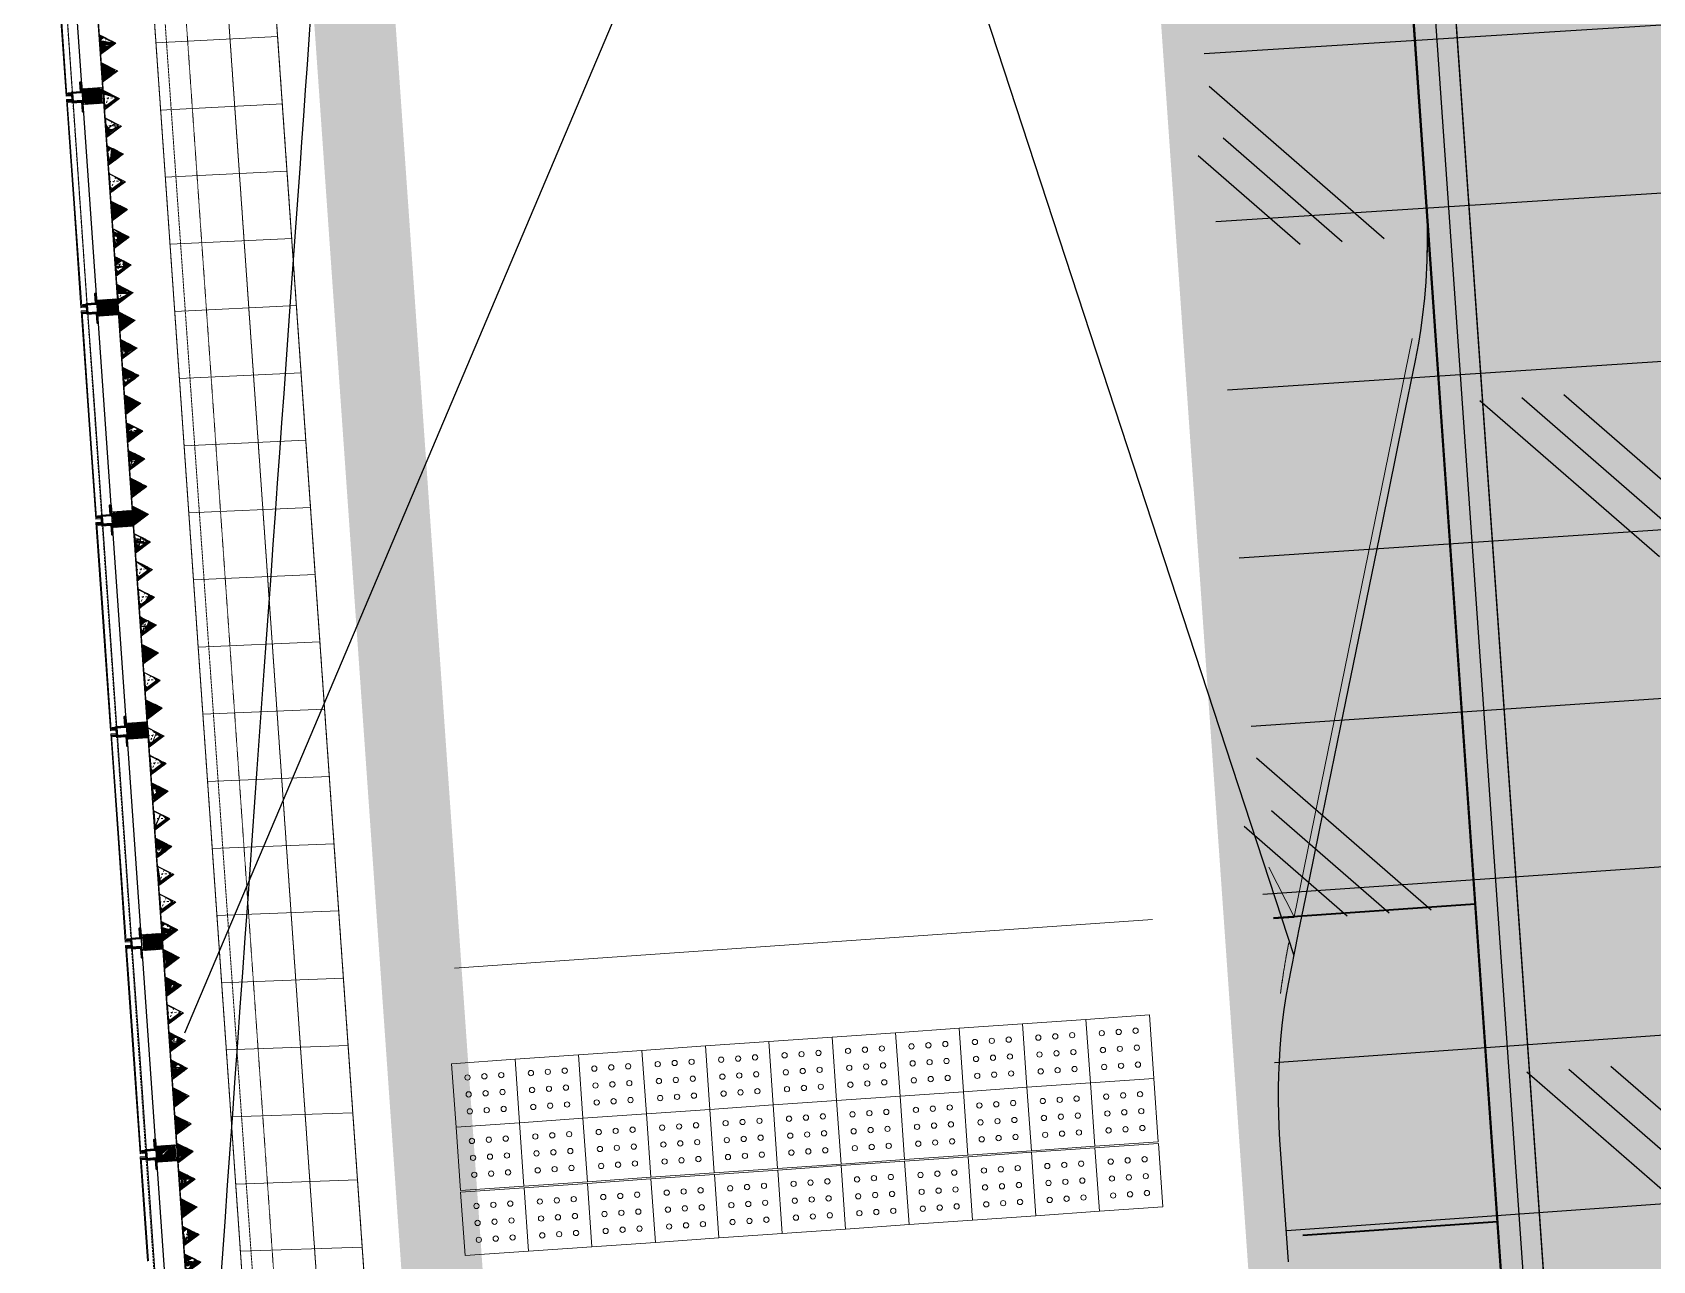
# Model space of a CAD drawing. Header units: millimetres. Extents: x 306 to 836129804, y -168137 to 818603917.
# Drawn here: x 834580252 to 834587896, y 818013509 to 818019302 of the extents above; entities that cross this region are included whole.
import ezdxf
from ezdxf.xclip import XClip

# ---------------------------------------------------------------- set-up
doc = ezdxf.new("R2010")
doc.units = ezdxf.units.MM
doc.header["$LTSCALE"] = 3
doc.header["$XCLIPFRAME"] = 0
for name, pattern in [('ACAD_ISO03W100', [30, 12, -18]), ('B0606', [0.7813, 0.39065, -0.39065]), ('B0701', [2.34375, 1.5625, -0.78125]), ('B0703', [4.6875, 3.125, -1.5625]), ('Dash', [6, 3, -3]), ('Dash2', [6, 3, -3]), ('DASHED', [0.75, 0.5, -0.25]), ('DIVIDE', [1.25, 0.5, -0.25, 0, -0.25, 0, -0.25])]:
    doc.linetypes.add(name, pattern=pattern)
for name, color, linetype in [('_ANCILIARY', 40, 'Continuous'), ('_ANCILIARY HATCH', 1, 'Continuous'), ('_base', 251, 'Continuous'), ('_DEV LINE', 96, 'DIVIDE'), ('_LTC', 251, 'Continuous'), ('_PARCEL BOUNDARY', 10, 'DASHED'), ('UAJ-90.0BOUN', 251, 'Continuous'), ('UAJ-90.5LAND', 251, 'Continuous')]:
    doc.layers.add(name, color=color, linetype=linetype)
for name, color, linetype, lineweight in [('A-DETL', 251, 'Continuous', 13), ('A-DETL-MBND', 251, 'Continuous', 13), ('A-FLOR', 251, 'Continuous', 13), ('Eva-New', 1, 'ACAD_ISO03W100', 18), ('Hatch (LTC&CB)', 252, 'Continuous', 35), ('UAJ-08META', 251, 'Continuous', 9), ('UAJ-21EXWA', 251, 'Continuous', 35), ('UAJ-21EXWA-a', 251, 'Continuous', 9), ('UAJ-21EXWA-c', 251, 'Continuous', 9), ('UAJ-21EXWA-z', 251, 'B0703', 9), ('UAJ-22INWA', 251, 'Continuous', 35), ('UAJ-22INWA-a', 251, 'Continuous', 13), ('UAJ-23FLOR-h', 251, 'Continuous', 9), ('UAJ-23FLOR-y', 251, 'B0701', 9), ('UAJ-23FLOR-z', 251, 'B0703', 9), ('UAJ-32INFR-h', 251, 'Continuous', 9), ('UAJ-43FLFI-a', 251, 'Continuous', 0)]:
    doc.layers.add(name, color=color, linetype=linetype, lineweight=lineweight)
doc.layers.get('UAJ-90.5LAND').off()
pattern_1 = [(45.00000000000012, (-109416.8442187309, -41196.64336895943), (-1.68379802270047, 1.683798022700463), []), (45.00000000000012, (-109415.7216861248, -41196.64336895943), (-1.68379802270047, 1.683798022700463), [])]

# ---------------------------------------------------------------- blocks, each defined once
blk = doc.blocks.new('SITE SLAB EDGE')
at = {"layer": 'A-DETL-MBND', "linetype": 'Continuous', "lineweight": 9, "elevation": 11000.75723334344}
blk.add_lwpolyline([(-1727.488911111024, -34412.49591845632), (-4612.471241841908, -27571.78250607301), (-6987.60138915258, -34412.40515638035)], dxfattribs=at)
at = {"layer": 'UAJ-21EXWA'}
for p, q in [((-871.1926684374921, -27572.41654061366), (-871.1930989047978, -53821.77033345087)), ((-871.2644458410796, -34412.48906993284, 11000.86035263917), (-6987.601382664754, -34412.53799154022, 11000.96030657922)), ((-6173.728758294834, -34412.69596355953), (-1727.51626485528, -34412.69596355953)), ((-1727.51626485528, -34412.69596355953), (-6173.728758294834, -34412.69596355953)), ((-6988.761447449797, -35912.49520204091, 11000.63408371194), (-871.2644704399863, -35912.49521362476, 11000.63408455885))]:
    blk.add_line(p, q, dxfattribs=at)
blk.add_lwpolyline([(-871.264764136984, -53821.77033344971), (-871.2643336696783, -27572.41648910224)], dxfattribs=at)
blk = doc.blocks.new('p32 uns')
at = {"layer": 'A-DETL', "lineweight": 18}
for p, q in [((462988.2816848755, -289422.768778801), (464566.6259381771, -311994.1485024691)), ((464766.1389267445, -311980.1971951723), (463187.7944978476, -289408.8174855709))]:
    blk.add_line(p, q, dxfattribs=at)
at = {"layer": 'A-FLOR', "lineweight": 9}
for p, q in [((462585.1566735506, -295933.7138842344), (463142.7760506868, -293206.1470900774)), ((462506.872928381, -296865.1688914299), (463508.9432036877, -311195.4414646626))]:
    blk.add_line(p, q, dxfattribs=at)
for centre, radius in [((465499.5650792122, -296655.8994702101), 2999.999999999935), ((465499.062849164, -296658.356102705), 3000.000000000007)]:
    blk.add_arc(centre, radius, 168.4457561747348, 184.0000018423673, dxfattribs=at)
at = {"layer": 'UAJ-21EXWA-z'}
blk.add_lwpolyline([(460999.1281325817, -260683.82777071), (462209.4676864147, -260599.1925843954), (463049.8073357344, -256672.1545351744), (484389.9326707125, -255178.3090640306), (484885.9685424566, -262271.952517271), (489864.1592447758, -261922.462420702), (492872.8974288702, -304949.42304492), (488433.0328344107, -315295.0559661388), (462895.8718012571, -317080.7882232666), (460775.8579591513, -286763.177806735), (462016.6950523853, -283227.6120804548), (460871.5294257402, -266850.980645299), (461292.7671718597, -264883.0616716146), (460999.1281325817, -260683.82777071)], dxfattribs=at)
at = {"layer": 'UAJ-90.0BOUN'}
blk.add_lwpolyline([(458551.6431707144, -254646.9136687517), (462043.122988224, -254401.8080494404), (489253.1335164309, -252491.6361941099), (493625.0210716724, -314979.2288246155), (466413.7763149738, -316882.0242781639), (462922.2849571705, -317126.9649215937), (458551.6431707144, -254646.9136687517)], dxfattribs=at)
at = {"linetype": 'Dash2', "lineweight": 13, "rotation": 4.000000000000001}
blk.add_blockref('SITE SLAB EDGE', (461907.9564732313, -261484.3400754929), dxfattribs=at)
blk = doc.blocks.new('GBP-P32-L00')
at = {"layer": 'UAJ-90.5LAND'}
blk.add_blockref('p32 uns', (834123619.6366563, 818311064.1160116), dxfattribs=at)
blk = doc.blocks.new('3A35X-MAGP-P-LD-00-0')
at = {"layer": '_base'}
blk.add_lwpolyline([(834591783.5735116, 817980082.2253003), (834591928.23176, 817980184.1910403, 0.04471725333651318), (834592011.4460499, 817980254.7613815, 0.06650079320827533), (834592104.6915565, 817980378.636483, 0.07123286827723115), (834592167.0155747, 817980539.2174459, 0.03848994526839398), (834592180.9467443, 817980630.7424377, -0.04013100211479748), (834592350.8948174, 817981940.6873479, -0.0031101165554704), (834592380.805786, 817982096.0953491, 0.08319405878780492), (834592386.2088763, 817982274.0277658, -0.001175287422186575), (834592382.8120791, 817982299.3592728), (834589787.9350833, 817996217.8215426, 0.04084783250147962), (834589233.0335257, 817998152.9967325), (834588859.8553, 817999185.2260199, -0.0205969728110917), (834588422.2292893, 818000535.7778711, -0.03996170129615863), (834588213.0684955, 818001653.0464637, -0.007154162740676726), (834588156.891641, 818002376.8978037), (834586791.6157055, 818021906.5994003), (834586592.1019949, 818021892.6612895), (834588135.5106741, 817999814.8448011, 0.02585367869501859), (834588239.9286013, 817999053.709157, 0.001642021958991318), (834588349.8605613, 817998461.4832885), (834588758.1866809, 817996281.7002935), (834588804.3629512, 817996035.1959748), (834591783.5735116, 817980082.2253003)], format="xyb", close=True, dxfattribs=at)
for points in [[(834586592.10265, 818021892.6519073), (834586815.4868925, 818018695.0722684), (834586824.0788225, 818018572.0887235), (834586828.217329, 818018510.5849028), (834586829.6967536, 818018484.5155132)], [(834580971.5776333, 818014582.8952436), (834583989.5757996, 818021710.715323), (834586202.753944, 818014948.59342)], [(834586825.0763595, 818018557.8074484), (834586827.9645282, 818018516.4654611)], [(834586827.9645282, 818018516.4654611), (834586831.406303, 818018443.8878725), (834586833.0889083, 818018371.2911073), (834586833.0143279, 818018298.7070004), (834586831.1845459, 818018226.1673868)], [(834586829.6967536, 818018484.5155132), (834586831.2568904, 818018449.0219511), (834586832.8595029, 818018387.4006745), (834586833.2293233, 818018321.9433355)], [(834586833.2293233, 818018321.9433355), (834586831.1845499, 818018226.1674963)], [(834586831.1845499, 818018226.1674963), (834586825.730961, 818018125.4999075), (834586819.2745782, 818018048.6163907)], [(834586819.2745782, 818018048.6163907), (834586808.9622439, 818017956.9437563), (834586800.601616, 818017896.512034), (834586791.0050131, 818017836.2645636)], [(834586791.0050131, 818017836.2645636), (834586775.880637, 818017754.0787897)], [(834586775.880637, 818017754.0787897), (834586718.3280058, 818017472.3479095), (834586619.5473585, 818016989.2082901), (834586421.9837388, 818016022.9297023), (834586323.2019258, 818015539.7904009), (834586273.8110727, 818015298.220739), (834586249.1163312, 818015177.4357668), (834586224.4177982, 818015056.6515778), (834586222.5038615, 818015047.2787561)], [(834586222.5038615, 818015047.2787561), (834586175.9507073, 818014814.9002923), (834586165.7137692, 818014754.1163633), (834586156.7653505, 818014693.1279051), (834586149.053075, 818014631.9717302), (834586142.6001656, 818014570.6698866), (834586137.4103743, 818014509.2480001), (834586133.4827513, 818014447.7325548), (834586130.8191773, 818014386.14946), (834586129.4215335, 818014324.5246257), (834586129.2909616, 818014262.8840346), (834586130.4268454, 818014201.2537605), (834586132.828431, 818014139.6598485), (834586136.4949635, 818014078.1283432)], [(834586136.4949635, 818014078.1283432), (834586176.6829101, 818013503.2565894)]]:
    blk.add_lwpolyline(points, dxfattribs=at)
blk.add_lwpolyline([(834589295.4903487, 817996127.1960361), (834588203.5903876, 818000788.4657425, -0.0373340828221), (834588076.8085691, 818002133.5877131), (834586695.9247639, 818021899.9143913)], format="xyb", dxfattribs=at)
blk = doc.blocks.new('TECT 1')
at = {"layer": 'UAJ-43FLFI-a'}
blk.add_lwpolyline([(-59076.78399813175, 46774.62326622009), (-58776.78399825096, 46774.62326622009), (-58776.78399825096, 46474.62326622009), (-59076.78399813175, 46474.62326622009)], close=True, dxfattribs=at)
for centre in [(-59006.7840025425, 46704.6232624054), (-58926.7840025425, 46704.62326622009), (-58846.78400290012, 46704.62326967716), (-59006.78399837017, 46624.6232625246), (-58926.78399825096, 46624.6232663393), (-58846.78399837017, 46624.62326967716), (-59006.78399443626, 46544.6232625246), (-58926.78399443626, 46544.62326622009), (-58846.78399443626, 46544.62326967716)]:
    blk.add_circle(centre, 12.49999988079071, dxfattribs=at)
blk = doc.blocks.new('*U1117')
at = {"layer": 'UAJ-43FLFI-a', "rotation": 180.0000000006504}
blk.add_blockref('TECT 1', (-58776.78399884701, 46474.62326550484), dxfattribs=at)
blk = doc.blocks.new('*U1118')
at = {"layer": 'UAJ-43FLFI-a', "color": 0, "linetype": 'ByBlock', "lineweight": -2, "transparency": 16777216}
for p, rotation in [((834585599.2136083, 818014213.2722422), 183.9987108964292), ((834584701.4045508, 818014150.5116156), 183.9987108974379), ((834585000.6742365, 818014171.4318246), 183.9987108964292), ((834585299.9439224, 818014192.3520334), 183.9987108964292), ((834583504.3258073, 818014066.8307804), 183.9987108964292), ((834583803.5954932, 818014087.7509892), 183.9987108964292), ((834584102.8651791, 818014108.671198), 183.9987108964292), ((834584402.1348649, 818014129.5914068), 183.9987108964292), ((834582606.5167499, 818014004.0701538), 183.9987108974379), ((834582905.7864357, 818014024.9903626), 183.9987108974379), ((834583205.0561216, 818014045.9105715), 183.9987108974379)]:
    blk.add_blockref('*U1117', p, dxfattribs=dict(at, rotation=rotation))
blk = doc.blocks.new('*U1120')
at = {"layer": 'UAJ-43FLFI-a', "rotation": 180.0000000006504}
for p in [(-58776.7839987716, 46474.62326551232), (-58776.78399867181, 46174.62326536152)]:
    blk.add_blockref('TECT 1', p, dxfattribs=at)
blk = doc.blocks.new('*U1121')
at = {"layer": 'UAJ-43FLFI-a', "color": 0, "linetype": 'ByBlock', "lineweight": -2, "transparency": 16777216, "rotation": 183.9987108891974}
for p in [(834584325.9445647, 818032426.8852423), (834583128.8658214, 818032343.2044072), (834583428.1355072, 818032364.124616), (834583727.405193, 818032385.0448247), (834584026.6748788, 818032405.9650335), (834581931.7870779, 818032259.523572), (834582231.0567638, 818032280.4437808), (834582530.3264496, 818032301.3639896), (834582829.5961355, 818032322.2841984), (834581333.2477063, 818032217.6831545), (834581632.5173922, 818032238.6033633)]:
    blk.add_blockref('*U1120', p, dxfattribs=at)
blk = doc.blocks.new('*U1563')
at = {"layer": 'UAJ-21EXWA'}
for points in [[(9085.000000238419, 241.000000371933), (9085.000000715256, 223.1525492811203), (9054, 223.152549161911), (9054.00000011921, 241.0000006103516), (9050, 241.0000007295609), (9050, 219.152549161911), (9089.000000715256, 219.152549161911), (9089.000000357628, 241.0000006103516)], [(10085.00000023842, 241.0000004184246), (10085.00000071526, 223.1525493276119), (10054, 223.1525492084026), (10054.00000011921, 241.0000006568432), (10050, 241.0000007760525), (10050, 219.1525492084026), (10089.00000071526, 219.1525492084026), (10089.00000035763, 241.0000006568432)], [(11085.00000023842, 241.0000004649162), (11085.00000071526, 223.1525493741036), (11054, 223.1525492548943), (11054.00000011921, 241.0000007033348), (11050, 241.0000008225441), (11050, 219.1525492548943), (11089.00000071526, 219.1525492548943), (11089.00000035763, 241.0000007033348)], [(12085.00000023842, 241.0000005114079), (12085.00000071526, 223.1525494205952), (12054, 223.1525493013859), (12054.00000011921, 241.0000007498265), (12050, 241.0000008690357), (12050, 219.1525493013859), (12089.00000071526, 219.1525493013859), (12089.00000035763, 241.0000007498265)], [(13085.00000023842, 241.0000005578995), (13085.00000071526, 223.1525494670868), (13054, 223.1525493478775), (13054.00000011921, 241.0000007963181), (13050, 241.0000009155274), (13050, 219.1525493478775), (13089.00000071526, 219.1525493478775), (13089.00000035763, 241.0000007963181)], [(14085.00000023842, 241.0000006043911), (14085.00000071526, 223.1525495135784), (14054, 223.1525493943691), (14054.00000011921, 241.0000008428097), (14050, 241.000000962019), (14050, 219.1525493943691), (14089.00000071526, 219.1525493943691), (14089.00000035763, 241.0000008428097)]]:
    blk.add_lwpolyline(points, close=True, dxfattribs=at)
for points in [[(9045.99999934445, 224.9575134613938), (9045.99999946366, 178.9575135806031), (8999.99999946366, 178.9575134613938), (8999.99999934445, 174.9575133421845), (9049.99999934445, 174.9575134613938), (9049.99999946366, 224.9575134613938), (9045.999999225241, 224.9575134613938)], [(9093.000000298125, 224.9575133421845), (9093.000000178916, 178.9575134613938), (9139.000000298125, 178.9575134613938), (9139.000000298125, 174.9575134613938), (9089.000000298125, 174.9575134613938), (9089.000000298125, 224.9575132229752), (9093.000000536544, 224.9575133421845)], [(10045.99999934445, 224.9575135078854), (10045.99999946366, 178.9575136270947), (9999.99999946366, 178.9575135078854), (9999.99999934445, 174.9575133886761), (10049.99999934445, 174.9575135078854), (10049.99999946366, 224.9575135078854), (10045.99999922524, 224.9575135078854)], [(10093.00000029813, 224.9575133886761), (10093.00000017892, 178.9575135078854), (10139.00000029813, 178.9575135078854), (10139.00000029813, 174.9575135078854), (10089.00000029813, 174.9575135078854), (10089.00000029813, 224.9575132694668), (10093.00000053654, 224.9575133886761)], [(11045.99999934445, 224.957513554377), (11045.99999946366, 178.9575136735863), (10999.99999946366, 178.957513554377), (10999.99999934445, 174.9575134351678), (11049.99999934445, 174.957513554377), (11049.99999946366, 224.957513554377), (11045.99999922524, 224.957513554377)], [(11093.00000029813, 224.9575134351678), (11093.00000017892, 178.957513554377), (11139.00000029813, 178.957513554377), (11139.00000029813, 174.957513554377), (11089.00000029813, 174.957513554377), (11089.00000029813, 224.9575133159585), (11093.00000053654, 224.9575134351678)], [(12045.99999934445, 224.9575136008687), (12045.99999946366, 178.957513720078), (11999.99999946366, 178.9575136008687), (11999.99999934445, 174.9575134816594), (12049.99999934445, 174.9575136008687), (12049.99999946366, 224.9575136008687), (12045.99999922524, 224.9575136008687)], [(12093.00000029813, 224.9575134816594), (12093.00000017892, 178.9575136008687), (12139.00000029813, 178.9575136008687), (12139.00000029813, 174.9575136008687), (12089.00000029813, 174.9575136008687), (12089.00000029813, 224.9575133624501), (12093.00000053654, 224.9575134816594)], [(13045.99999934445, 224.9575136473603), (13045.99999946366, 178.9575137665696), (12999.99999946366, 178.9575136473603), (12999.99999934445, 174.957513528151), (13049.99999934445, 174.9575136473603), (13049.99999946366, 224.9575136473603), (13045.99999922524, 224.9575136473603)], [(13093.00000029813, 224.957513528151), (13093.00000017892, 178.9575136473603), (13139.00000029813, 178.9575136473603), (13139.00000029813, 174.9575136473603), (13089.00000029813, 174.9575136473603), (13089.00000029813, 224.9575134089417), (13093.00000053654, 224.957513528151)], [(14045.99999934445, 224.9575136938519), (14045.99999946366, 178.9575138130612), (13999.99999946366, 178.9575136938519), (13999.99999934445, 174.9575135746426), (14049.99999934445, 174.9575136938519), (14049.99999946366, 224.9575136938519), (14045.99999922524, 224.9575136938519)], [(14093.00000029813, 224.9575135746426), (14093.00000017892, 178.9575136938519), (14139.00000029813, 178.9575136938519), (14139.00000029813, 174.9575136938519), (14089.00000029813, 174.9575136938519), (14089.00000029813, 224.9575134554333), (14093.00000053654, 224.9575135746426)]]:
    blk.add_lwpolyline(points, dxfattribs=at)
at = {"layer": 'UAJ-21EXWA-a'}
for points in [[(8569.500000357628, 250.0000044250488), (9062.000000476837, 250.0000004911423), (9062.000000238419, 224.1525492811203), (9058.000000238419, 224.1525494003296), (9058.000000238419, 246.0000007295609), (8569.500000357628, 246.0000043058396)], [(9569.500000357628, 250.0000041866303), (9077.000000476837, 250.000000371933), (9077.000000715256, 224.1525492811203), (9081.000000715256, 224.1525494003296), (9081.000000715256, 246.0000006103516), (9569.500000357628, 246.0000041866303)], [(9569.500000357628, 250.0000044715404), (10062.00000047684, 250.0000005376339), (10062.00000023842, 224.1525493276119), (10058.00000023842, 224.1525494468212), (10058.00000023842, 246.0000007760525), (9569.500000357628, 246.0000043523312)], [(10569.50000035763, 250.0000042331219), (10077.00000047684, 250.0000004184246), (10077.00000071526, 224.1525493276119), (10081.00000071526, 224.1525494468212), (10081.00000071526, 246.0000006568432), (10569.50000035763, 246.0000042331219)], [(10569.50000035763, 250.0000045180321), (11062.00000047684, 250.0000005841255), (11062.00000023842, 224.1525493741036), (11058.00000023842, 224.1525494933128), (11058.00000023842, 246.0000008225441), (10569.50000035763, 246.0000043988228)], [(11569.50000035763, 250.0000042796135), (11077.00000047684, 250.0000004649162), (11077.00000071526, 224.1525493741036), (11081.00000071526, 224.1525494933128), (11081.00000071526, 246.0000007033348), (11569.50000035763, 246.0000042796135)], [(11569.50000035763, 250.0000045645237), (12062.00000047684, 250.0000006306172), (12062.00000023842, 224.1525494205952), (12058.00000023842, 224.1525495398045), (12058.00000023842, 246.0000008690357), (11569.50000035763, 246.0000044453144)], [(12569.50000035763, 250.0000043261051), (12077.00000047684, 250.0000005114079), (12077.00000071526, 224.1525494205952), (12081.00000071526, 224.1525495398045), (12081.00000071526, 246.0000007498265), (12569.50000035763, 246.0000043261051)], [(12569.50000035763, 250.0000046110153), (13062.00000047684, 250.0000006771088), (13062.00000023842, 224.1525494670868), (13058.00000023842, 224.1525495862961), (13058.00000023842, 246.0000009155274), (12569.50000035763, 246.000004491806)], [(13569.50000035763, 250.0000043725967), (13077.00000047684, 250.0000005578995), (13077.00000071526, 224.1525494670868), (13081.00000071526, 224.1525495862961), (13081.00000071526, 246.0000007963181), (13569.50000035763, 246.0000043725967)], [(13569.50000035763, 250.000004657507), (14062.00000047684, 250.0000007236004), (14062.00000023842, 224.1525495135784), (14058.00000023842, 224.1525496327877), (14058.00000023842, 246.000000962019), (13569.50000035763, 246.0000045382977)], [(14569.50000035763, 250.0000044190884), (14077.00000047684, 250.0000006043911), (14077.00000071526, 224.1525495135784), (14081.00000071526, 224.1525496327877), (14081.00000071526, 246.0000008428097), (14569.50000035763, 246.0000044190884)]]:
    blk.add_lwpolyline(points, dxfattribs=at)
at = {"layer": 'UAJ-21EXWA-c'}
for points in [[(9050, 241.0000004911423), (9050, 246.0000007295609)], [(9089.000000357628, 241.0000006103516), (9089.00000011921, 246.0000006103516)], [(10050, 241.0000005376339), (10050, 246.0000007760525)], [(10089.00000035763, 241.0000006568432), (10089.00000011921, 246.0000006568432)], [(11050, 241.0000005841255), (11050, 246.0000008225441)], [(11089.00000035763, 241.0000007033348), (11089.00000011921, 246.0000007033348)], [(12050, 241.0000006306172), (12050, 246.0000008690357)], [(12089.00000035763, 241.0000007498265), (12089.00000011921, 246.0000007498265)], [(13050, 241.0000006771088), (13050, 246.0000009155274)], [(13089.00000035763, 241.0000007963181), (13089.00000011921, 246.0000007963181)], [(14050, 241.0000007236004), (14050, 246.000000962019)], [(14089.00000035763, 241.0000008428097), (14089.00000011921, 246.0000008428097)], [(8089.000000715256, 219.1525491154194), (8569.500000357628, 219.152549353838)], [(9050, 219.152549161911), (8569.500000476837, 219.152549161911)], [(9049.99999946366, 224.9575134613938), (9050, 219.152549161911)], [(9089.000000715256, 219.152549161911), (9089.000000298125, 224.9575132229752)], [(9089.000000715256, 219.152549161911), (9569.500000357628, 219.1525494003296)], [(10050, 219.1525492084026), (9569.500000476837, 219.1525492084026)], [(10049.99999946366, 224.9575135078854), (10050, 219.1525492084026)], [(10089.00000071526, 219.1525492084026), (10089.00000029813, 224.9575132694668)], [(10089.00000071526, 219.1525492084026), (10569.50000035763, 219.1525494468212)], [(11050, 219.1525492548943), (10569.50000047684, 219.1525492548943)], [(11049.99999946366, 224.957513554377), (11050, 219.1525492548943)], [(11089.00000071526, 219.1525492548943), (11089.00000029813, 224.9575133159585)], [(11089.00000071526, 219.1525492548943), (11569.50000035763, 219.1525494933128)], [(12050, 219.1525493013859), (11569.50000047684, 219.1525493013859)], [(12049.99999946366, 224.9575136008687), (12050, 219.1525493013859)], [(12089.00000071526, 219.1525493013859), (12089.00000029813, 224.9575133624501)], [(12089.00000071526, 219.1525493013859), (12569.50000035763, 219.1525495398045)], [(13050, 219.1525493478775), (12569.50000047684, 219.1525493478775)], [(13049.99999946366, 224.9575136473603), (13050, 219.1525493478775)], [(13089.00000071526, 219.1525493478775), (13089.00000029813, 224.9575134089417)], [(13089.00000071526, 219.1525493478775), (13569.50000035763, 219.1525495862961)], [(14050, 219.1525493943691), (13569.50000047684, 219.1525493943691)], [(14049.99999946366, 224.9575136938519), (14050, 219.1525493943691)], [(14089.00000071526, 219.1525493943691), (14089.00000029813, 224.9575134554333)], [(14089.00000071526, 219.1525493943691), (14569.50000035763, 219.1525496327877)]]:
    blk.add_lwpolyline(points, dxfattribs=at)
blk = doc.blocks.new('*U|REF31821679')
at = {"layer": 'UAJ-32INFR-h'}
h = blk.add_hatch(dxfattribs=at)
h.set_pattern_fill('STAAL', color=256, style=0)
h.set_pattern_definition([(45, (0, 0), (-4.999999779477807, 4.999999779477808), []), (45, (1.7, 0), (-4.999999779477807, 4.999999779477808), []), (45, (1.8, 0), (-4.999999779477807, 4.999999779477808), []), (45, (1.9, 0), (-4.999999779477807, 4.999999779477808), []), (45, (2, 0), (-4.999999779477807, 4.999999779477808), []), (45, (2.1, 0), (-4.999999779477807, 4.999999779477808), []), (45, (2.2, 0), (-4.999999779477807, 4.999999779477808), []), (45, (2.3, 0), (-4.999999779477807, 4.999999779477808), [])])
edge = h.paths.add_edge_path(flags=16)
edge.add_arc((-40.499999999995, -28), 1.5, 180, 394.9306585423736)
edge.add_line((-40.499999999995, -29.5), (40.500000000005, -29.49999999999909))
edge.add_arc((40.500000000005, -27.99999999999909), 1.5, 270, 360)
edge.add_line((42.000000000005, -27.99999999999909), (41.99999999999864, 28.00000000000182))
edge.add_arc((40.49999999999864, 28.00000000000182), 1.5, 0, 90)
edge.add_line((40.49999999999864, 29.50000000000182), (-40.50000000000136, 29.50000000000182))
edge.add_arc((-40.50000000000136, 28.00000000000182), 1.5, 90, 180)
edge.add_line((-42.00000000000136, 28.00000000000182), (-41.999999999995, -28))
edge = h.paths.add_edge_path()
edge.add_arc((-45.499999999995, -32.99999999999909), 4.5, 180, 270)
edge.add_line((-45.499999999995, -37.49999999999909), (45.500000000005, -37.49999999999909))
edge.add_arc((45.500000000005, -32.99999999999909), 4.5, 270, 360)
edge.add_line((50.000000000005, -32.99999999999909), (50.00000000000045, 33))
edge.add_arc((45.50000000000045, 33), 4.5, 0, 90)
edge.add_line((45.50000000000045, 37.5), (-45.49999999999955, 37.50000000000182))
edge.add_arc((-45.49999999999955, 33.00000000000182), 4.5, 90, 180)
edge.add_line((-49.99999999999955, 33.00000000000182), (-49.999999999995, -32.99999999999909))
at = {"layer": 'UAJ-22INWA-a', "lineweight": -2}
for p, q in [((-49.99999999999955, 33.00000000000182), (-49.999999999995, -32.99999999999909)), ((45.50000000000045, 37.5), (-45.49999999999955, 37.50000000000182)), ((-42.00000000000136, 28.00000000000182), (-41.999999999995, -28)), ((40.49999999999864, 29.50000000000182), (-40.50000000000136, 29.50000000000182)), ((42.000000000005, -27.99999999999909), (41.99999999999864, 28.00000000000182)), ((50.000000000005, -32.99999999999909), (50.00000000000045, 33)), ((-45.499999999995, -37.49999999999909), (45.500000000005, -37.49999999999909)), ((-40.499999999995, -29.5), (40.500000000005, -29.49999999999909))]:
    blk.add_line(p, q, dxfattribs=at)
for centre, radius, start, end in [((-45.49999999999955, 33.00000000000182), 4.5, 90, 180), ((-40.50000000000136, 28.00000000000182), 1.5, 90, 180), ((40.49999999999864, 28.00000000000182), 1.5, 0, 90), ((45.50000000000045, 33), 4.5, 0, 90), ((-45.499999999995, -32.99999999999909), 4.5, 180, 270), ((-40.499999999995, -28), 1.5, 180, 34.93065854237359), ((40.500000000005, -27.99999999999909), 1.5, 270, 0), ((45.500000000005, -32.99999999999909), 4.5, 270, 0)]:
    blk.add_arc(centre, radius, start, end, dxfattribs=at)
blk = doc.blocks.new('*U2899')
at = {"layer": 'UAJ-08META', "rotation": 90.00000001114431}
blk.add_blockref('*U|REF31821679', (67.54939053738819, 50.00000004808722), dxfattribs=at)
blk = doc.blocks.new('*U2898')
at = {"layer": '_LTC', "linetype": 'ByBlock', "lineweight": -2, "transparency": 16777216, "rotation": 273.9989084043776}
for p in [(834580482.7214379, 818019066.3676383), (834580552.4589062, 818018068.8022593), (834580622.1963744, 818017071.2368802), (834580691.9338425, 818016073.6715012), (834580761.6713108, 818015076.106122), (834580831.408779, 818014078.540743)]:
    blk.add_blockref('*U2899', p, dxfattribs=at)
blk = doc.blocks.new('21_UNS-EXWA-Facade Triangle Extrusion')
at = {"layer": 'UAJ-08META'}
h = blk.add_hatch(dxfattribs=at)
h.set_pattern_fill('ANSI32', color=256, scale=0.25, angle=-3.998908525866516)
h.set_pattern_definition(pattern_1)
edge = h.paths.add_edge_path()
edge.add_line((-75.01259005069733, -47.16361486911774), (-67.87473440170288, -33.6935887336731))
edge.add_line((-67.87473440170288, -33.6935887336731), (-65.25258207321167, -37.77321720123291))
edge.add_line((-65.25258207321167, -37.77321720123291), (-63.57014775276184, -36.69184410572052))
edge.add_line((-63.57014775276184, -36.69184410572052), (-66.191903591156, -32.612832903862))
edge.add_line((-66.191903591156, -32.612832903862), (-64.50235915184021, -31.54252290725708))
edge.add_line((-64.50235915184021, -31.54252290725708), (-61.88771343231201, -35.61047101020813))
edge.add_line((-61.88771343231201, -35.61047101020813), (-60.20527946949005, -34.5290983915329))
edge.add_line((-60.20527946949005, -34.5290983915329), (-62.82474744319916, -30.45036041736603))
edge.add_line((-62.82474744319916, -30.45036041736603), (-20.0749454498291, -2.995363593101501))
edge.add_line((-20.0749454498291, -2.995363593101501), (-17.46405339241028, -7.057471752166748))
edge.add_line((-17.46405339241028, -7.057471752166748), (-15.78161954879761, -5.976099371910095))
edge.add_line((-15.78161954879761, -5.976099371910095), (-18.39626514911652, -1.908150553703308))
edge.add_line((-18.39626514911652, -1.908150553703308), (-16.71758425235748, -0.8209383487701416))
edge.add_line((-16.71758425235748, -0.8209383487701416), (-14.09918510913849, -4.894726157188416))
edge.add_line((-14.09918510913849, -4.894726157188416), (-12.41675090789795, -3.813353180885315))
edge.add_line((-12.41675090789795, -3.813353180885315), (-15.0389039516449, 0.2662745714187622))
edge.add_line((-15.0389039516449, 0.2662745714187622), (-0.8188365697860718, 0.4905227422714233))
edge.add_line((-0.8188365697860718, 0.4905227422714233), (-71.2157564163208, 42.66169381141663))
edge.add_arc((-72.50049510525452, 40.51706179758747), 2.499999994716807, 59.07634435006711, 179.9920953721348)
edge.add_line((-75.0004950761795, 40.51740670204163), (-75.01273441314697, -48.20710110664368))
edge.add_line((-75.01273441314697, -48.20710110664368), (-75.01259005069733, -47.16361486911774))
edge = h.paths.add_edge_path(flags=16)
edge.add_line((-68.6583776473999, -31.22540402412415), (-16.1267796754837, 2.53891122341156))
edge.add_arc((-17.47850388801287, 4.641966418766378), 2.499999900289295, 302.7306025113452, 419.0763484705993)
edge.add_line((-16.19376540184021, 6.786598443984985), (-72.5004950761795, 40.51706194877625))
edge.add_line((-72.5004950761795, 40.51706194877625), (-72.51010143756866, -29.12200355529785))
edge.add_arc((-70.0101015365577, -29.12234859176267), 2.499999924820999, 179.9920923464523, 302.7305933400276)
h = blk.add_hatch(dxfattribs=at)
h.set_pattern_fill('ANSI32', color=256, scale=0.25, angle=-3.998908525866516)
h.set_pattern_definition(pattern_1)
h.paths.add_polyline_path([(-62.61064434051514, -37.26119458675385), (-65.49787187576294, -32.76788723468781), (-64.65470325946808, -32.23022532463074), (-61.76762568950653, -36.72203266620636), (-14.82031857967377, -6.546976327896118), (-17.70624601840973, -2.056959748268127), (-16.86690068244934, -1.513350248336792), (-13.97909653186798, -6.006286859512329), (-4.745509028434753, -0.07146263122558594), (0, 0), (-75.01273441314697, -48.20710110664368), (-72.51210236549377, -43.62797057628632), (-62.60884714126587, -37.26272201538086)])
for points in [[(-75.01259005069733, -47.16361486911774), (-67.87473440170288, -33.6935887336731), (-65.25258207321167, -37.77321720123291), (-63.57014775276184, -36.69184410572052), (-66.191903591156, -32.612832903862), (-64.50235915184021, -31.54252290725708), (-61.88771343231201, -35.61047101020813), (-60.20527946949005, -34.5290983915329), (-62.82474744319916, -30.45036041736603), (-20.0749454498291, -2.995363593101501), (-17.46405339241028, -7.057471752166748), (-15.78161954879761, -5.976099371910095), (-18.39626514911652, -1.908150553703308), (-16.71758425235748, -0.8209383487701416), (-14.09918510913849, -4.894726157188416), (-12.41675090789795, -3.813353180885315), (-15.0389039516449, 0.2662745714187622), (-0.8188365697860718, 0.4905227422714233), (-71.2157564163208, 42.66169381141663, 0.5826902400280833), (-75.0004950761795, 40.51740670204163), (-75.01273441314697, -48.20710110664368)], [(-68.6583776473999, -31.22540402412415), (-16.1267796754837, 2.53891122341156, 0.5562828354535237), (-16.19376540184021, 6.786598443984985), (-72.5004950761795, 40.51706194877625), (-72.51010143756866, -29.12200355529785, 0.593393664896227)]]:
    blk.add_lwpolyline(points, format="xyb", close=True, dxfattribs=at)
blk.add_lwpolyline([(-62.61064434051514, -37.26119458675385), (-65.49787187576294, -32.76788723468781), (-64.65470325946808, -32.23022532463074), (-61.76762568950653, -36.72203266620636), (-14.82031857967377, -6.546976327896118), (-17.70624601840973, -2.056959748268127), (-16.86690068244934, -1.513350248336792), (-13.97909653186798, -6.006286859512329), (-4.745509028434753, -0.07146263122558594), (0, 0), (-75.01273441314697, -48.20710110664368), (-72.51210236549377, -43.62797057628632), (-62.60884714126587, -37.26272201538086)], close=True, dxfattribs=at)
at = {"layer": 'UAJ-08META', "linetype": 'Dash'}
for points in [[(-14.97881484031677, 4.68138599395752), (-72.50529825687408, 5.697529196739197)], [(-71.2083113193512, -31.31649792194366), (-44.34713017940521, 23.65182995796204)]]:
    blk.add_lwpolyline(points, dxfattribs=at)
at = {"layer": 'UAJ-08META'}
blk.add_lwpolyline([(-18.12446212768555, -2.327821254730225), (-18.12287628650665, -2.326794028282166)], dxfattribs=at)
blk = doc.blocks.new('*U2901')
at = {"rotation": 90.00791386077486}
blk.add_blockref('21_UNS-EXWA-Facade Triangle Extrusion', (2.295247900369452e-07, -1.355457278356874e-07), dxfattribs=at)
blk = doc.blocks.new('*U2900')
at = {"layer": '_LTC', "linetype": 'ByBlock', "lineweight": -2, "transparency": 16777216, "rotation": 273.998908396004}
for p in [(834580645.1994425, 818019251.5990541), (834580654.3350508, 818019120.9179894), (834580663.4706591, 818018990.2369248), (834580672.6062675, 818018859.55586), (834580681.7418758, 818018728.8747954), (834580690.8774841, 818018598.1937308), (834580700.0130924, 818018467.5126661), (834580709.1487007, 818018336.8316015), (834580718.284309, 818018206.1505368), (834580727.4199173, 818018075.4694722), (834580736.5555257, 818017944.7884074), (834580745.691134, 818017814.1073428), (834580754.8267423, 818017683.4262781), (834580763.9623506, 818017552.7452135), (834580773.0979589, 818017422.0641488), (834580782.2335672, 818017291.3830842), (834580791.3691756, 818017160.7020196), (834580800.5047839, 818017030.0209548), (834580809.6403922, 818016899.3398902), (834580818.7760005, 818016768.6588255), (834580827.9116088, 818016637.9777609), (834580837.0472171, 818016507.2966962), (834580846.1828254, 818016376.6156316), (834580855.3184338, 818016245.9345669), (834580864.4540421, 818016115.2535022), (834580873.5896504, 818015984.5724375), (834580882.7252587, 818015853.8913729), (834580891.860867, 818015723.2103082), (834580900.9964753, 818015592.5292436), (834580910.1320837, 818015461.848179), (834580919.267692, 818015331.1671143), (834580928.4033003, 818015200.4860497), (834580937.5389086, 818015069.8049849), (834580946.6745169, 818014939.1239203), (834580955.8101252, 818014808.4428556), (834580964.9457335, 818014677.761791), (834580974.0813419, 818014547.0807263), (834580983.2169502, 818014416.3996617), (834580992.3525585, 818014285.7185969), (834581001.4881668, 818014155.0375323), (834581010.6237751, 818014024.3564677), (834581019.7593834, 818013893.675403), (834581028.8949918, 818013762.9943384), (834581038.0306001, 818013632.3132737), (834581047.1662084, 818013501.6322091)]:
    blk.add_blockref('*U2901', p, dxfattribs=at)
blk = doc.blocks.new('FAC-00-0')
at = {"layer": '_LTC'}
for points in [[(834580346.3223271, 818021017.5001332), (834581481.0481629, 818004768.9158247)], [(834580451.1945491, 818020951.2535303), (834581583.6041774, 818004752.6068808)]]:
    blk.add_lwpolyline(points, dxfattribs=at)
blk.add_lwpolyline([(834581387.0943224, 818003552.0554934, 0.1139351531666396), (834581581.6652867, 818004780.3838959), (834580446.0788555, 818021024.4738792)], format="xyb", dxfattribs=at)
blk.add_rational_spline([(834580077.3900777, 818035997.4791214), (834580437.0917654, 818034054.3349081), (834580602.4700614, 818033161.329403), (834580767.8483574, 818032268.323898), (834580949.9611539, 818031284.955718), (834581075.8892046, 818030294.4452341), (834581145.6328331, 818029296.7917677), (834581335.3021821, 818026583.6509713), (834581524.9715308, 818023870.5101748), (834581703.4389249, 818021317.6086571), (834581706.0106146, 818021280.8216103), (834581708.5823042, 818021244.0345637), (834581711.1539938, 818021207.247517), (834581713.1965545, 818021178.0295397), (834581693.9806505, 818021155.9249865), (834581664.7626766, 818021153.8823801), (834581299.0753304, 818021128.3174726), (834580933.3879842, 818021102.7525649), (834580567.7006379, 818021077.1876572), (834580554.2949414, 818021076.2509816), (834580542.2681971, 818021070.25536), (834580533.4514505, 818021060.1136129), (834580524.6347041, 818021049.9718657), (834580520.3702859, 818021037.2280517), (834580521.3074443, 818021023.822389), (834580899.6991928, 818015611.086328), (834581278.0909414, 818010198.3502669), (834581656.48269, 818004785.6142058), (834581686.6616603, 818004353.9166318), (834581619.0548282, 818003926.4790552), (834581457.1207048, 818003525.1675733), (834581156.5955538, 818002700.4971138), (834580856.0704025, 818001875.8266542), (834580555.5452513, 818001051.1561946), (834580428.5667853, 818000714.2497276), (834580305.2916387, 818000375.9706471), (834580185.7346454, 818000036.3596587)], [1, 1, 1, 1, 1, 1, 1, 1, 1, 1, 1, 1, 1, 0.8047382231132746, 0.8047382231132746, 0.9999999999999999, 1, 1, 1, 0.9492507227563662, 0.9492507227563662, 0.9999999999999999, 0.9492507227563663, 0.9492507227563663, 1, 1, 1, 1, 0.9829479213520105, 0.9829479213520105, 1, 1, 1, 1, 0.9999598891676805, 0.9999598891676805, 1], degree=3, knots=[0, 0, 0, 0, 2724.56956517957, 2724.56956517957, 2724.56956517957, 5723.230185049491, 5723.230185049491, 5723.230185049491, 13882.51734683393, 13882.51734683393, 13882.51734683393, 13883.51734683393, 13883.51734683393, 13883.51734683393, 13885.08814159524, 13885.08814159524, 13885.08814159524, 13886.08814159524, 13886.08814159524, 13886.08814159524, 13886.87355778052, 13886.87355778052, 13886.87355778052, 13887.65897396581, 13887.65897396581, 13887.65897396581, 13888.65897396581, 13888.65897396581, 13888.65897396581, 13889.11229864333, 13889.11229864333, 13889.11229864333, 13890.11229864333, 13890.11229864333, 13890.11229864333, 13890.13423798732, 13890.13423798732, 13890.13423798732, 13890.13423798732], dxfattribs=at)
for name in ['*U2900', '*U2898']:
    blk.add_blockref(name, (0, 0), dxfattribs=at)
at = {"layer": '_LTC', "rotation": 93.99890842239739}
blk.add_blockref('*U1563', (834581642.5031973, 818004975.893547, 13699.99999999997), dxfattribs=at)
blk = doc.blocks.new('*U1692')
at = {"layer": 'UAJ-23FLOR-h'}
h = blk.add_hatch(dxfattribs=at)
h.set_pattern_fill('ANSI31', color=256, scale=100, angle=315)
h.set_pattern_definition([(0, (375.0000019279327, -31172.66991171575), (8.526512829121202e-14, 317.4999999999999), [])])
h.paths.add_polyline_path([(5.803960675621056e-06, -49187.14922003914), (-1.84947043635475e-06, 19014.47930908616), (574.9999962431809, 19014.47930907126), (575.0000043734492, -49187.14921969641)])
for p, q in [((5.949636713320191e-06, -49131.18757040911), (-1.998482048286527e-06, 19014.47930885455)), ((574.9999963176867, 19014.47930910282), (575.0000043703362, -49318.99956411961))]:
    blk.add_line(p, q, dxfattribs=at)
blk = doc.blocks.new('PB1')
at = {"layer": '_PARCEL BOUNDARY', "ltscale": 5, "const_width": 382.5, "flags": 128}
blk.add_lwpolyline([(834579180.0000008, 817441477.0994015), (834578344.0000008, 817453448.0992794), (834623997.0000008, 817456639.0992794), (834629227.0000008, 817381823.0992794), (834583575.0000008, 817378615.0994015)], close=True, dxfattribs=at)

msp = doc.modelspace()

# ---------------------------------------------------------------- hatches: boundary and pattern name
at = {"layer": '_ANCILIARY'}
h = msp.add_hatch(color=256, dxfattribs=at)
h.dxf.hatch_style = 1
edge = h.paths.add_edge_path(flags=16)
edge.add_line((834589698.2311926, 818000195.5443645), (834585687.4764702, 818056299.0110068))
edge.add_line((834585687.4764702, 818056299.0110068), (834612518.7989925, 818058232.7219915))
edge.add_arc((834612484.7357092, 818056534.6453927), 1698.418217914475, 9.502723926168073, 88.8508052879634, ccw=False)
edge.add_line((834614159.8478141, 818056815.0448909), (834618401.0798162, 817996164.9822797))
edge.add_line((834618401.0798162, 817996164.9822797), (834594768.6555227, 817994584.3835236))
edge.add_line((834594768.6555227, 817994584.3835236), (834594327.6929266, 817995204.8349223))
edge.add_line((834594327.6929266, 817995204.8349223), (834589698.2311926, 818000195.5443645))
edge = h.paths.add_edge_path()
edge.add_line((834619909.6823385, 817993768.7649117), (834615191.6236249, 818061235.0189149))
edge.add_arc((834615186.6358066, 818061234.6701063), 4.999999946729716, 4.000301895800094, 94.01408611669542)
edge.add_line((834615186.285798, 818061239.6578406), (834582994.9307241, 818058981.1489481))
edge.add_line((834582994.9307241, 818058981.1489481), (834582980.2353642, 818058973.700369))
edge.add_line((834582980.2353642, 818058973.700369), (834587435.9467293, 817995536.5482974))
edge.add_line((834587435.9467293, 817995536.5482974), (834589273.49395, 817995667.4350014))
edge.add_line((834589273.49395, 817995667.4350014), (834590438.9627452, 817991708.7167664))
edge.add_line((834590438.9627452, 817991708.7167664), (834619905.0431669, 817993763.4282737))
edge.add_arc((834619904.6945201, 817993768.4161034), 4.999999953192322, 273.9984422827354, 364.0002978076708)

# ---------------------------------------------------------------- next in the draw order: block references
msp.add_blockref('FAC-00-0', (0, 0))

# ---------------------------------------------------------------- next in the draw order: hatches: boundary and pattern name
at = {"layer": '_ANCILIARY HATCH'}
h = msp.add_hatch(dxfattribs=at)
h.set_pattern_fill('CORK', color=256, scale=250, angle=3.998908350218276)
h.set_pattern_definition([(3.998908350218276, (0, 0), (-55.35411463791137, 791.8175196929233), []), (138.9989083502183, (423.5858171654173, -368.2317025275059), (-1472.92744632587, -1694.344000516116), [1122.5325, -1122.5325]), (138.9989083502183, (621.5401970886481, -354.3931738680281), (-1472.92744632587, -1694.344000516116), [1122.5325, -1122.5325]), (138.9989083502183, (819.494577011879, -340.5546452085503), (-1472.92744632587, -1694.344000516116), [1122.5325, -1122.5325])])
edge = h.paths.add_edge_path(flags=16)
edge.add_line((834589618.1268094, 818000118.7715201), (834585687.4764702, 818056299.0110068))
edge.add_line((834585687.4764702, 818056299.0110068), (834612518.7989925, 818058232.7219915))
edge.add_arc((834612494.2285203, 818056545.6339079), 1687.266994288412, 9.187916495490526, 89.16561271843813, ccw=False)
edge.add_line((834614159.8478141, 818056815.0448909), (834618401.0798162, 817996164.9822797))
edge.add_line((834618401.0798162, 817996164.9822797), (834594688.5511395, 817994507.6106793))
edge.add_line((834594688.5511395, 817994507.6106793), (834589618.1268094, 818000118.7715201))
edge = h.paths.add_edge_path()
edge.add_line((834619909.6823385, 817993768.7649117), (834615191.6236249, 818061235.0189149))
edge.add_arc((834615186.6358066, 818061234.6701063), 4.999999946729716, 4.000301895800094, 94.01408611669542)
edge.add_line((834615186.285798, 818061239.6578406), (834582996.3395478, 818058974.7334945))
edge.add_line((834582996.3395478, 818058974.7334945), (834587435.9467293, 817995536.5482974))
edge.add_line((834587435.9467293, 817995536.5482974), (834589273.49395, 817995667.4350014))
edge.add_line((834589273.49395, 817995667.4350014), (834590438.9627452, 817991708.7167664))
edge.add_line((834590438.9627452, 817991708.7167664), (834619905.0431669, 817993763.4282737))
edge.add_arc((834619904.6945201, 817993768.4161034), 4.999999953192322, 273.9984422827354, 364.0002978076708)
at = {"layer": 'Eva-New', "linetype": 'Continuous', "ltscale": 0.01}
h = msp.add_hatch(dxfattribs=at)
h.set_pattern_fill('ANSI31', color=8, scale=350, angle=4)
h.set_pattern_definition([(49, (0, 0), (-838.6710210225554, 729.0455959657013), [])])
edge = h.paths.add_edge_path()
edge.add_arc((834611513.5385946, 818068145.3264505), 14099.99999968531, 55.19002574308559, 154.5596091027724)
edge.add_line((834598780.7776825, 818074202.2893481), (834595240.3911003, 818066761.4558462))
edge.add_arc((834589822.417787, 818069339.3552195), 6000.000000233124, 273.9989064334658, 334.5546563119141, ccw=False)
edge.add_line((834590240.8423903, 818063353.9629304), (834585554.5350056, 818063026.3542768))
edge.add_arc((834584989.6617913, 818071106.6338656), 8099.999998867221, 264.220048196886, 273.9989064322582, ccw=False)
edge.add_line((834584173.925572, 818063047.8142), (834580415.7397891, 818063428.2282544))
edge.add_arc((834579106.5335116, 818050494.3201492), 12999.99999816069, 84.2200481985661, 93.99077919798958)
edge.add_line((834578201.7864021, 818063462.7985727), (834574221.9197499, 818063185.1428037))
edge.add_arc((834573731.4752913, 818070170.6889209), 7002.741628984699, 184.518270925359, 274.0160585979712, ccw=False)
edge.add_arc((834553791.0620614, 818068592.8452796), 13000.0000005708, 4.527501078735133, 25.16518805878682)
edge.add_line((834565557.174624, 818074120.828201), (834563375.7160238, 818078763.9842684))
edge.add_arc((834569692.9588658, 818081779.3520507), 6999.999999030279, 186.261998653722, 205.5162346975632, ccw=False)
edge.add_line((834562734.724241, 818081015.8267443), (834561851.4163579, 818093822.5155479))
edge.add_arc((834568795.7761757, 818094576.8707228), 6985.211880096444, 103.79340942041148, 186.1996435070692, ccw=False)
edge.add_line((834567130.3497419, 818101360.6410463), (834607738.9713905, 818104323.6446342))
edge.add_arc((834606780.3295362, 818117304.0183489), 13015.72495013958, 274.223807264846, 392.8596289379157)
edge.add_arc((834623587.3262396, 818128173.8785237), 6999.999999836902, 183.9989136523716, 212.9539425140163, ccw=False)
edge.add_line((834616604.3686309, 818127685.7156067), (834614554.4666462, 818157541.1841724))
edge.add_line((834614554.4666462, 818157541.1841724), (834608569.0701823, 818157122.7809477))
edge.add_line((834608569.0701823, 818157122.7809477), (834610618.9763948, 818127267.2902491))
edge.add_arc((834623587.3262378, 818128173.8785231), 12999.99999806346, 183.9989136508734, 212.8579348742854)
edge.add_arc((834606785.1724918, 818117301.6086594), 7012.974383020965, -85.87050168941721, 32.994913872568816, ccw=False)
edge.add_line((834607290.1835088, 818110306.8410742), (834542916.4285616, 818105772.5570611))
edge.add_line((834542916.4285616, 818105772.5570611), (834543332.168679, 818099784.931535))
edge.add_line((834543332.168679, 818099784.931535), (834548339.9487058, 818100139.6961751))
edge.add_arc((834548849.6206386, 818093135.5706489), 7022.644791367745, 1.917894415990986, 94.16192873604791, ccw=False)
edge.add_line((834555868.3314306, 818093370.5997602), (834556822.6031799, 818079614.5109141))
edge.add_arc((834565030.3921052, 818080333.9384184), 8239.258156901009, 185.0092761133849, 211.2767633085009)
edge.add_line((834557988.549832, 818076056.3418531), (834560014.6381451, 818071842.7746612))
edge.add_arc((834553704.8687762, 818068780.019501), 7013.81912084653, -83.41200971856142, 25.89188562423311, ccw=False)
edge.add_line((834554509.5567249, 818061812.5137804), (834511331.2743995, 818058806.1397856))
edge.add_arc((834510845.0625758, 818065789.233517), 6999.999999933733, 141.8798806352492, 273.9829049167347, ccw=False)
edge.add_arc((834495100.3448526, 818078140.8887452), 13011.48484009153, 321.889271565979, 363.9966433354928)
edge.add_line((834508080.187521, 818079047.7636253), (834507303.147802, 818090245.0026575))
edge.add_arc((834514286.1054543, 818090733.1649512), 6999.999999943095, 94.21783473311712, 183.9989085377374, ccw=False)
edge.add_line((834513771.2650272, 818097714.206373), (834514324.2611847, 818097754.9889383))
edge.add_line((834514324.2611847, 818097754.9889383), (834515094.2032907, 818097812.2750338))
edge.add_arc((834515888.7804214, 818090839.1162039), 7018.283043878132, 4.391191596629085, 96.50069787772958, ccw=False)
edge.add_line((834522886.4615402, 818091376.4762715), (834523318.1003574, 818085091.4654405))
edge.add_line((834523318.1003574, 818085091.4654405), (834529307.3396509, 818085510.1591995))
edge.add_line((834529307.3396509, 818085510.1591995), (834528870.5492542, 818091758.2633296))
edge.add_arc((834535853.5069062, 818092246.4256233), 6999.999999586337, 93.99890853307471, 183.9989085379415, ccw=False)
edge.add_line((834535365.3446131, 818099229.3832753), (834540639.8020831, 818099596.5330453))
edge.add_line((834540639.8020831, 818099596.5330453), (834540220.7704337, 818105616.323317))
edge.add_line((834540220.7704337, 818105616.323317), (834513376.0995728, 818103738.6078113))
edge.add_arc((834514284.2614373, 818090770.3680685), 13000.00000003277, 94.00586599802176, 183.991117880833)
edge.add_line((834501315.7883602, 818089865.5443004), (834502093.999344, 818078618.6765761))
edge.add_arc((834495110.6965383, 818078135.4768907), 7000.000000828009, -66.13857842422561, 3.9581909098961887, ccw=False)
edge.add_arc((834495110.6965395, 818078135.4768903), 6999.999999981786, 273.99870041279297, 293.8614215680351, ccw=False)
edge.add_line((834495598.8334678, 818071152.5174648), (834484038.0252761, 818070344.3705096))
edge.add_arc((834484944.5652856, 818057376.0172908), 12999.99999985473, 3.998699986240524, 93.99870041178127, ccw=False)
edge.add_line((834497912.918511, 818058282.557204), (834498850.7850932, 818044866.0656179))
edge.add_arc((834505832.5325971, 818045382.0451274), 7000.788031506466, 153.5175844556254, 184.2267069343446, ccw=False)
edge.add_arc((834505831.7802428, 818045382.3021698), 7000.000000506094, 93.9907792036035, 153.5167215738451, ccw=False)
edge.add_line((834505344.6087215, 818052365.3290147), (834578107.7560652, 818057441.656797))
edge.add_arc((834579012.5031768, 818044473.1783768), 12999.99999509848, 84.22004763743712, 93.99077920788699, ccw=False)
edge.add_line((834580321.7095807, 818057407.0864662), (834583663.296837, 818057068.8416442))
edge.add_arc((834584972.5032473, 818070002.7497832), 13000.00004509936, 264.2200476312211, 273.9989064308502)
edge.add_line((834585879.0898904, 818057034.399779), (834609493.5669917, 818058685.2319609))
edge.add_arc((834609981.7373167, 818051702.1557314), 7000.118848462731, -19.364931974248975, 93.99890643048622, ccw=False)
edge.add_arc((834628850.3650681, 818045070.4409646), 13000.00000042529, 160.6350680240969, 183.9989064535735)
edge.add_line((834615882.0151088, 818044163.8543195), (834619634.348526, 817990488.2644923))
edge.add_arc((834610656.2600935, 817989860.627584), 8999.999999519287, -86.01194112060227, 3.998906454734822, ccw=False)
edge.add_line((834611282.1972058, 817980882.4204844), (834602812.2813497, 817980291.9201078))
edge.add_line((834602812.2813497, 817980291.9201078), (834603230.7061716, 817974306.527834))
edge.add_line((834603230.7061716, 817974306.527834), (834611717.6719617, 817974898.2168859))
edge.add_arc((834612343.6090722, 817965920.0097858), 8999.999999977357, 3.8734655887747067, 93.98805886777768, ccw=False)
edge.add_line((834621323.0501077, 817966527.9889727), (834621688.4984579, 817961112.7419763))
edge.add_line((834621688.4984579, 817961112.7419763), (834627673.3989117, 817961529.9934386))
edge.add_line((834627673.3989117, 817961529.9934386), (834621867.801321, 818044576.6440177))
edge.add_arc((834628850.6858916, 818045064.8011855), 6999.926738671702, 160.627157224399, 183.9989083996896, ccw=False)
edge.add_arc((834609980.9204334, 818051699.8431354), 13002.36888268257, 340.6271572335476, 454.0111039654658)
edge.add_line((834609071.4073162, 818064670.3628802), (834607456.5171404, 818064557.3573512))
edge.add_arc((834607170.3486158, 818068550.9500543), 4003.832551789663, 155.6211224779758, 274.0986331619272, ccw=False)
edge.add_line((834603523.5142193, 818070203.6066998), (834604195.8682836, 818071618.3222857))
edge.add_arc((834611513.5386757, 818068145.3264558), 8100.000000027051, 54.14039305783359, 154.6107958035704, ccw=False)
edge.add_arc((834623873.9558088, 818085245.9413723), 13000.02232763516, 234.1403928659832, 234.163197705768)
edge.add_line((834616262.7220054, 818074706.9802988), (834619562.6153525, 818079722.129262))

# ---------------------------------------------------------------- next in the draw order: linework, layer by layer
at = {"layer": '_DEV LINE', "ltscale": 2, "const_width": 382.5242621480422}
msp.add_lwpolyline([(834582993.8456299, 818058974.5592169), (834615191.8748794, 818061231.426082), (834619909.6823385, 817993768.7649117), (834590438.9627452, 817991708.7167664), (834589273.49395, 817995667.4350014), (834587435.9467293, 817995536.5482974)], close=True, dxfattribs=at)
at = {"layer": 'UAJ-23FLOR-h', "linetype": 'B0606'}
for points in [[(834578706.405762, 818042188.3070061), (834578856.1098981, 818042198.7729973), (834580066.8237352, 818024879.948651), (834580589.1177208, 818024916.4608612), (834585355.7872447, 817956731.2427877), (834585203.0017751, 817956767.454925), (834580450.2349168, 818024756.3858459), (834579927.5000083, 818024719.8472979), (834578706.405762, 818042188.3070061)], [(834578714.8595324, 818042038.3134332), (834579927.5003204, 818024719.8428346), (834580449.9433049, 818024756.3654602), (834584869.6388133, 817961534.2161422), (834585443.2389174, 817961574.3150281), (834580983.6614896, 818025366.9621586), (834580460.0232279, 818025329.6615404), (834579288.4536558, 818042078.497777), (834578717.062681, 818042044.0737219)]]:
    msp.add_lwpolyline(points, close=True, dxfattribs=at)
at = {"layer": 'UAJ-23FLOR-y'}
msp.add_lwpolyline([(834531907.7927644, 818043503.8494358), (834574350.4869905, 818046470.9191688, -0.4133805026892796), (834576276.6032345, 818044801.3121251), (834576467.2075093, 818042181.9421062), (834579567.500236, 818042398.6785848), (834583808.496284, 817981733.0001909)], format="xyb", dxfattribs=at)
for points in [[(834580294.3375413, 818001064.6580404), (834578877.7412171, 818012984.1970078), (834576987.0978029, 818040028.2201251), (834576495.8973763, 818039993.8814491), (834576364.4607825, 818041874.0270638), (834579289.1518779, 818042078.4875149), (834583508.8211529, 817981717.8797076), (834583363.120085, 817978696.7699823), (834583139.9115002, 817977113.8045213), (834583010.5412221, 817974543.6808987), (834583773.6731243, 817963625.4663097), (834583574.1600091, 817963611.5193825)], [(834579714.6885762, 818040293.2108113), (834583807.8186538, 817981742.6934072)]]:
    msp.add_lwpolyline(points, dxfattribs=at)
at = {"layer": 'UAJ-23FLOR-z', "linetype": 'B0703'}
msp.add_lwpolyline([(834581574.3813226, 817976408.9818463), (834582669.6567212, 817976485.5499963), (834582741.0514245, 817977048.8939731), (834583064.8427203, 817979791.0438094), (834583095.0662819, 817980707.0941851), (834579216.3686646, 818036674.937158), (834577001.7797832, 818036520.1204114), (834576788.1864326, 818039586.9836199)], dxfattribs=at)
at = {"layer": 'UAJ-43FLFI-a'}
msp.add_line((834585535.9240856, 818015118.606702), (834582243.9590794, 818014888.462407), dxfattribs=at)

# ---------------------------------------------------------------- next in the draw order: block references
at = {"ltscale": 0.5}
msp.add_blockref('3A35X-MAGP-P-LD-00-0', (0, 0), dxfattribs=at)
msp.add_blockref('PB1', (-0.5600396394729614, 614971.3320208788))
at = {"layer": 'Hatch (LTC&CB)'}
ref = msp.add_blockref('GBP-P32-L00', (0.003082275390625, -0.04408204555511475), dxfattribs=at)
XClip(ref).set_block_clipping_path([(834584093.892806, 818043064.0358013), (834582840.9002086, 818057304.8300507), (834606839.8282676, 818059135.0800325), (834616411.1617992, 818059804.18965), (834621698.814561, 817983619.2012264), (834592783.8532866, 817981454.8174279), (834593965.1606803, 817975736.7136446), (834590918.9048864, 817979266.0163008), (834589318.0556709, 817987259.1379421), (834588974.9617476, 817989748.3735298), (834587823.4821799, 817989701.579548), (834587362.0723312, 818001496.6813973), (834585850.4212221, 818017925.3879008)])
at = {"layer": 'UAJ-22INWA', "rotation": 3.998949732466974}
msp.add_blockref('*U1692', (834581776.0454727, 818005788.1848294), dxfattribs=at)
at = {"layer": 'UAJ-43FLFI-a', "xscale": -1, "rotation": 187.9978046531686}
msp.add_blockref('*U1121', (-105698207.367113, 1511970399.304724, -9.235279934072381e-06), dxfattribs=at)
at = {"layer": 'UAJ-43FLFI-a'}
msp.add_blockref('*U1118', (-14.03292405605316, -450.6430926322937, -9.235279934072381e-06), dxfattribs=at)

doc.saveas('drawing.dxf')
